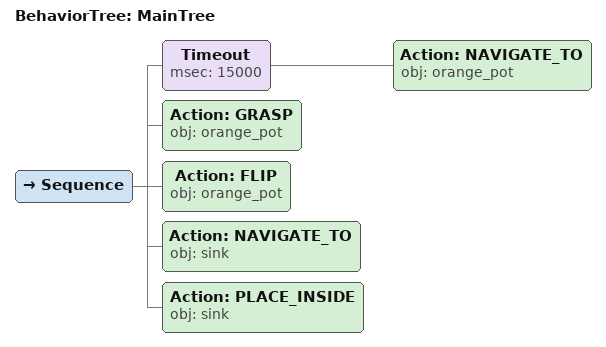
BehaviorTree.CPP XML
<root main_tree_to_execute="MainTree">
  <BehaviorTree ID="MainTree">
    <Sequence>
      <!-- Timeout: NAVIGATE_TO orange_pot within 15s -->
      <Timeout msec="15000">
        <!-- Navigate to orange_pot -->
        <Action ID="NAVIGATE_TO" obj="orange_pot" />
      </Timeout>
      <!-- Grasp orange_pot -->
      <Action ID="GRASP" obj="orange_pot" />
      <!-- Return orange_pot upright (flip) -->
      <Action ID="FLIP" obj="orange_pot" />
      <!-- Navigate to sink -->
      <Action ID="NAVIGATE_TO" obj="sink" />
      <!-- Place inside sink -->
      <Action ID="PLACE_INSIDE" obj="sink" />
    </Sequence>
  </BehaviorTree>
</root>
